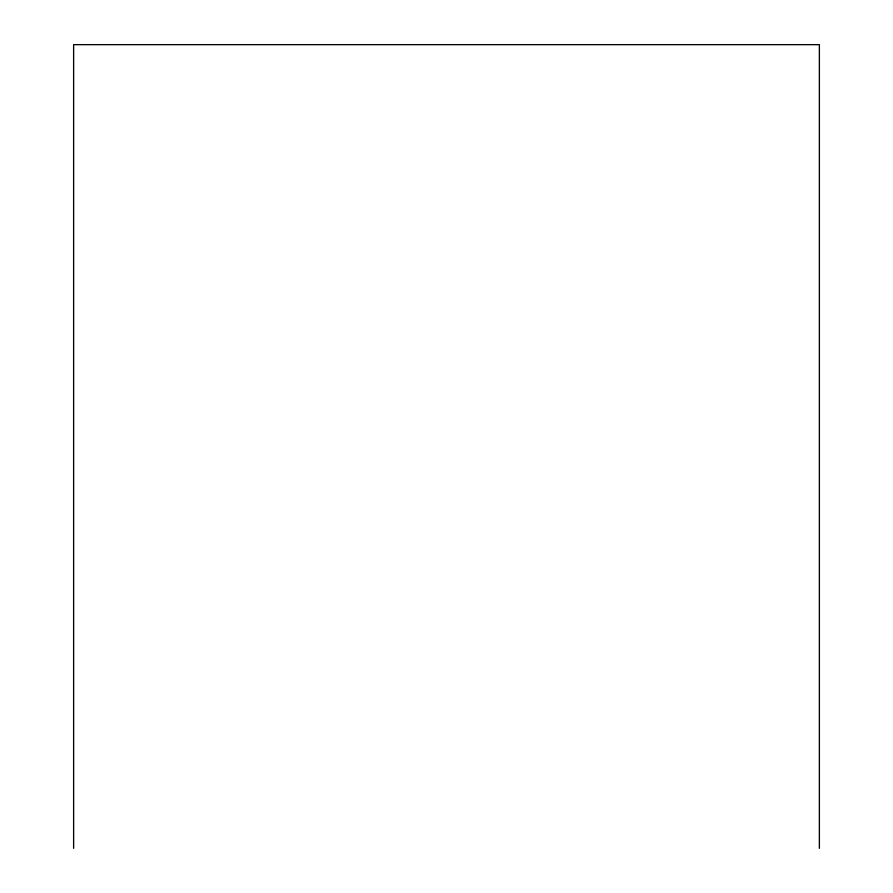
<?xml version="1.0" encoding="UTF-8"?>
<svg xmlns="http://www.w3.org/2000/svg" width="893" height="893" viewBox="0 0 893 893"><rect width="100%" height="100%" fill="white"/><g stroke="black" fill="none" stroke-linecap="round" stroke-linejoin="round"><path stroke-width="1.34" d="M819.372 848.35L819.372 44.65L73.628 44.65L73.628 848.35"/></g></svg>
